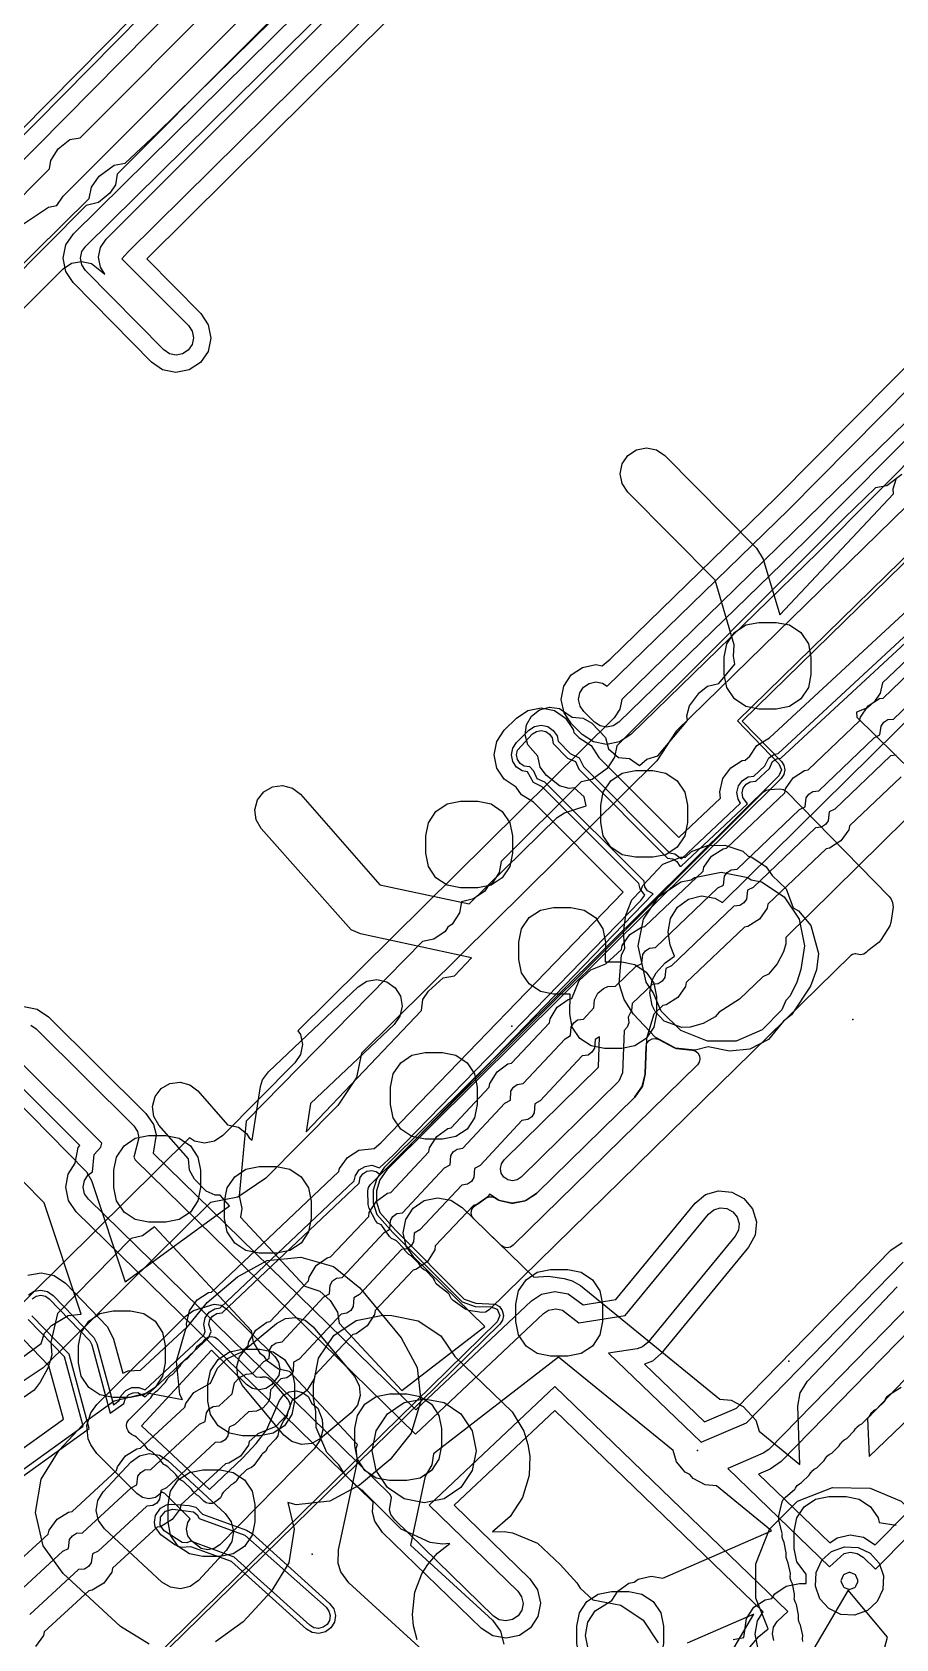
# Model space of a CAD drawing. Header units: metres. Extents: x -2677 to -840, y 169 to 1487.
# Drawn here: x -1982.6 to -1932.8, y 949.9 to 1042.6 of the extents above; entities that cross this region are included whole.
import ezdxf

# ---------------------------------------------------------------- set-up
doc = ezdxf.new("R2010")
doc.units = ezdxf.units.M
for name, color, linetype in [('AI_GREENING_ALLOWED_ZONE', 4, 'Continuous'), ('AI_GREENING_EXCLUSIONS', 1, 'Continuous'), ('AI_GREENING_LAWN', 82, 'Continuous'), ('AI_GREENING_REJECTED', 6, 'Continuous')]:
    doc.layers.add(name, color=color, linetype=linetype)

msp = doc.modelspace()

# ---------------------------------------------------------------- linework, layer by layer
at = {"layer": 'AI_GREENING_ALLOWED_ZONE'}
msp.add_lwpolyline([(-1957.114, 974.113), (-1957.224, 974.272), (-1957.265, 974.461), (-1957.232, 974.651), (-1957.13, 974.815), (-1956.972, 974.927), (-1956.896, 974.962), (-1956.425, 975.3), (-1956.241, 975.382), (-1956.039, 975.385), (-1955.852, 975.307), (-1955.699, 975.203), (-1955.61, 975.165), (-1954.943, 975.026), (-1954.846, 975.025), (-1954.176, 975.152), (-1954.086, 975.188), (-1953.495, 975.575), (-1953.457, 975.606), (-1947.845, 981.116), (-1947.814, 981.153), (-1947.415, 981.739), (-1947.378, 981.824), (-1947.235, 982.462), (-1947.23, 982.507), (-1947.171, 984.046), (-1947.123, 984.242), (-1947.002, 984.402), (-1946.827, 984.502), (-1946.627, 984.525), (-1946.435, 984.468), (-1945.527, 983.979), (-1945.435, 983.951), (-1944.513, 983.854), (-1944.334, 983.8), (-1944.187, 983.684), (-1944.093, 983.522), (-1944.066, 983.336), (-1944.108, 983.154), (-1944.215, 983), (-1954.843, 972.587), (-1955.003, 972.482), (-1955.192, 972.444), (-1955.38, 972.481), (-1955.541, 972.586), (-1957.114, 974.113)], close=True, dxfattribs=at)
at = {"layer": 'AI_GREENING_EXCLUSIONS'}
for points in [[(-1983.262, 1031.41), (-1981.653, 1032.476), (-1981.166, 1032.574), (-1980.803, 1033.116), (-1955.854, 1058.08)], [(-1994.141, 1015.628), (-1980.803, 1028.92), (-1980.314, 1029.242), (-1979.74, 1029.353), (-1979.166, 1029.235), (-1978.39, 1028.611), (-1978.656, 1029.016), (-1978.767, 1029.587), (-1978.652, 1030.158), (-1978.328, 1030.642), (-1953.029, 1055.955)], [(-1888.04, 1051.937), (-1897.759, 1042.379), (-1898.247, 1042.058), (-1898.821, 1041.949), (-1899.394, 1042.066), (-1899.877, 1042.394), (-1904.511, 1047.08), (-1924.465, 1026.973), (-1924.95, 1026.646), (-1925.58, 1026.541), (-1948.565, 1004.084), (-1948.68, 1003.51), (-1949.009, 1003.021), (-1967.261, 984.967), (-1967.114, 984.749), (-1966.998, 984.176), (-1967.11, 983.601), (-1967.434, 983.114), (-1971.591, 978.927), (-1972.076, 978.6), (-1972.65, 978.484), (-1973.224, 978.596), (-1973.51, 978.786), (-1984.414, 968.001)], [(-1990.147, 1022.281), (-1979.305, 1032.984), (-1979.17, 1033.624), (-1978.73, 1034.269), (-1977.865, 1034.903), (-1977.22, 1035.025), (-1975.399, 1036.738), (-1962.153, 1049.772)], [(-1885.586, 1049.442), (-1895.305, 1039.884), (-1896.933, 1038.815), (-1898.846, 1038.449), (-1900.753, 1038.841), (-1902.366, 1039.933), (-1904.515, 1042.106), (-1921.98, 1024.508), (-1923.599, 1023.418), (-1923.813, 1023.374), (-1945.431, 1002.252), (-1946.548, 1000.532), (-1963.6, 983.666), (-1963.872, 982.273), (-1964.95, 980.647), (-1969.107, 976.461), (-1970.726, 975.371), (-1972.31, 975.05), (-1981.953, 965.512), (-1983.58, 964.438)], [(-1902.473, 1048.463), (-1928.158, 1023.141), (-1937.966, 1013.258), (-1948.753, 1002.765), (-1949.075, 1002.555), (-1949.454, 1002.482), (-1949.831, 1002.557), (-1950.152, 1002.77), (-1950.766, 1003.375), (-1950.985, 1003.698), (-1951.064, 1004.08), (-1950.991, 1004.463), (-1950.776, 1004.789), (-1950.453, 1005.008), (-1950.071, 1005.087), (-1949.688, 1005.014), (-1949.42, 1004.837), (-1938.965, 1015.018), (-1930.066, 1023.999), (-1904.385, 1049.314)], [(-1971.859, 1048.441), (-1996.315, 1023.695)], [(-1901.769, 1047.752), (-1927.455, 1022.429), (-1937.259, 1012.551), (-1948.056, 1002.048), (-1948.701, 1001.627), (-1949.457, 1001.482), (-1950.212, 1001.633), (-1950.854, 1002.058), (-1951.468, 1002.663), (-1951.906, 1003.309), (-1952.064, 1004.073), (-1951.917, 1004.839), (-1951.488, 1005.491), (-1950.842, 1005.929), (-1950.078, 1006.087), (-1949.712, 1006.017), (-1949.246, 1006.401), (-1939.672, 1015.725), (-1930.768, 1024.711), (-1905.954, 1049.168)], [(-1971.648, 1048.228), (-1996.098, 1023.488)], [(-1970.946, 1047.515), (-1995.377, 1022.795)], [(-1963.774, 1048.367), (-1977.681, 1034.376), (-1977.787, 1033.768), (-1978.11, 1033.281), (-1978.767, 1032.746), (-1979.479, 1032.567), (-1993.287, 1018.675)], [(-1961.885, 1043.482), (-1975.983, 1029.501), (-1972.859, 1026.345), (-1972.431, 1025.693), (-1972.285, 1024.926), (-1972.444, 1024.162), (-1972.883, 1023.517), (-1973.535, 1023.089), (-1974.302, 1022.943), (-1975.066, 1023.101), (-1975.711, 1023.54), (-1980.221, 1028.125), (-1980.649, 1028.776), (-1980.796, 1029.54), (-1980.64, 1030.303), (-1980.204, 1030.948), (-1964.439, 1046.514)], [(-1962.594, 1044.188), (-1977.078, 1029.893), (-1977.414, 1029.49), (-1973.572, 1025.644), (-1973.358, 1025.318), (-1973.285, 1024.935), (-1973.364, 1024.553), (-1973.584, 1024.23), (-1973.91, 1024.016), (-1974.293, 1023.943), (-1974.675, 1024.022), (-1974.998, 1024.241), (-1979.509, 1028.826), (-1979.722, 1029.152), (-1979.796, 1029.534), (-1979.718, 1029.915), (-1979.5, 1030.238), (-1963.732, 1045.807)], [(-1989.651, 1026.589), (-1981.59, 1034.699), (-1981.519, 1035.17), (-1981.096, 1035.85), (-1980.414, 1036.374), (-1979.815, 1036.485), (-1971.6, 1044.749)], [(-1893.26, 1045.411), (-1921.775, 1017.267), (-1922.128, 1017.124), (-1922.479, 1017.271), (-1924.776, 1019.576), (-1941.908, 1002.838), (-1939.511, 1000.37), (-1939.37, 1000.017), (-1939.517, 999.667), (-1962.275, 977.072), (-1962.71, 976.447), (-1962.924, 975.763), (-1962.925, 975.046), (-1962.714, 974.374), (-1961.776, 973.323), (-1957.789, 969.324), (-1957.032, 969.05), (-1956.139, 969.035), (-1955.768, 968.902), (-1955.608, 968.542), (-1955.759, 968.178), (-1981.225, 943.238), (-1982.184, 942.388), (-1983.235, 941.627)], [(-1911.421, 1017.659), (-1939.108, 990.345), (-1939.114, 989.981), (-1939.24, 989.511), (-1939.608, 988.827), (-1940.117, 988.235), (-1940.442, 988.071), (-1941.783, 986.784), (-1942.963, 986.043), (-1943.192, 985.762), (-1943.878, 985.39), (-1944.629, 985.176), (-1945.113, 985.154), (-1946.121, 985.517), (-1946.657, 986.084), (-1946.825, 986.417), (-1946.964, 987.147), (-1946.964, 987.147), (-1946.826, 987.878), (-1946.595, 988.306), (-1946.079, 988.887), (-1945.54, 989.277), (-1945.778, 989.894), (-1945.895, 990.666), (-1945.773, 991.437), (-1945.366, 992.103), (-1944.736, 992.563), (-1943.977, 992.746), (-1943.206, 992.624), (-1942.762, 992.359), (-1914.031, 1020.703)], [(-1911.421, 1017.659), (-1939.108, 990.345), (-1939.114, 989.981), (-1939.24, 989.511), (-1939.608, 988.827), (-1940.117, 988.235), (-1940.442, 988.071), (-1941.783, 986.784), (-1942.963, 986.043), (-1943.192, 985.762), (-1943.878, 985.39), (-1944.629, 985.176), (-1945.113, 985.154), (-1946.121, 985.517), (-1946.657, 986.084), (-1946.825, 986.417), (-1946.964, 987.147), (-1946.964, 987.147), (-1946.826, 987.878), (-1946.595, 988.306), (-1946.079, 988.887), (-1945.54, 989.277), (-1945.778, 989.894), (-1945.895, 990.666), (-1945.773, 991.437), (-1945.366, 992.103), (-1944.736, 992.563), (-1943.977, 992.746), (-1943.206, 992.624), (-1942.762, 992.359), (-1914.031, 1020.703)], [(-1924.778, 1019.295), (-1941.625, 1002.834), (-1939.367, 1000.509), (-1939.22, 1000.282), (-1939.17, 1000.015), (-1939.225, 999.75), (-1939.377, 999.525), (-1962.121, 976.943), (-1962.528, 976.358), (-1962.724, 975.732), (-1962.725, 975.077), (-1962.536, 974.475), (-1961.63, 973.461), (-1957.672, 969.49), (-1956.995, 969.247), (-1955.872, 969.195), (-1955.632, 969.049), (-1955.468, 968.819), (-1955.408, 968.544), (-1955.461, 968.267), (-1955.619, 968.034), (-1981.085, 943.095)], [(-1984.79, 982.226), (-1979.455, 976.835), (-1979.166, 976.326), (-1977.22, 970.473), (-1971.204, 974.873), (-1971.736, 975.479), (-1972.025, 975.484), (-1972.561, 975.718), (-1973.228, 976.41), (-1973.522, 976.917), (-1973.578, 977.575), (-1975.283, 979.516), (-1975.576, 980.022), (-1975.653, 980.602), (-1975.502, 981.168), (-1975.146, 981.633), (-1974.64, 981.926), (-1974.059, 982.003), (-1973.494, 981.852), (-1973.029, 981.496), (-1971.314, 979.544), (-1970.695, 979.4), (-1970.231, 979.044), (-1970.078, 978.78), (-1969.891, 978.646), (-1969.413, 981.743), (-1969.3, 982.126), (-1968.961, 982.604), (-1963.775, 987.507), (-1963.28, 987.819), (-1962.703, 987.917), (-1962.132, 987.787), (-1961.655, 987.448), (-1961.343, 986.952), (-1961.245, 986.375), (-1961.375, 985.805), (-1961.714, 985.327), (-1966.526, 980.777), (-1966.779, 979.14), (-1960.135, 986.133), (-1960.047, 986.763), (-1959.734, 987.258), (-1958.883, 988.012), (-1958.224, 988.144), (-1957.238, 989.182), (-1963.649, 990.56), (-1964.186, 990.792), (-1969.371, 996.628), (-1969.664, 997.134), (-1969.741, 997.714), (-1969.59, 998.28), (-1969.234, 998.744), (-1968.727, 999.037), (-1968.147, 999.114), (-1967.581, 998.963), (-1967.117, 998.607), (-1962.534, 993.388), (-1957.389, 992.283), (-1952.3, 997.275), (-1951.881, 997.531), (-1950.63, 997.948), (-1950.742, 998.468), (-1951.325, 998.972), (-1951.612, 998.94), (-1952.174, 999.101), (-1952.926, 999.701), (-1953.283, 1000.165), (-1953.425, 1000.81), (-1953.999, 1001.465), (-1954.152, 1002.03), (-1954.076, 1002.61), (-1953.784, 1003.118), (-1953.32, 1003.474), (-1952.754, 1003.626), (-1952.174, 1003.551), (-1951.438, 1003.058), (-1950.805, 1002.996), (-1950.298, 1002.704), (-1949.51, 1001.884), (-1949.35, 1001.231), (-1948.77, 1000.729), (-1948.138, 1000.671), (-1947.547, 1000.278), (-1947.135, 1000.637), (-1946.488, 1000.817), (-1944.779, 1002.857), (-1944.818, 1003.143), (-1944.668, 1003.709), (-1944.084, 1004.473), (-1943.628, 1004.84), (-1942.986, 1004.995), (-1942.051, 1006.109), (-1942.136, 1006.569), (-1942.084, 1007.232), (-1943.192, 1010.954), (-1948.228, 1016.039), (-1948.551, 1016.528), (-1948.662, 1017.102), (-1948.545, 1017.676), (-1948.218, 1018.161), (-1947.73, 1018.484), (-1947.155, 1018.595), (-1946.581, 1018.478), (-1946.096, 1018.15), (-1940.796, 1012.798), (-1940.424, 1012.17), (-1939.467, 1008.955), (-1932.896, 1015.939), (-1932.918, 1016.226), (-1932.737, 1016.783)], [(-1982.845, 970.864), (-1982.077, 971.005), (-1981.314, 970.841), (-1980.672, 970.398), (-1978.243, 967.878), (-1977.896, 967.179), (-1977.365, 965.214), (-1977.062, 965.352), (-1976.335, 965.376), (-1973.665, 967.869), (-1973.696, 968.05), (-1973.524, 968.811), (-1973.073, 969.448), (-1972.412, 969.864), (-1972.239, 969.894), (-1964.897, 976.85), (-1964.858, 977.022), (-1964.407, 977.659), (-1963.746, 978.075), (-1962.857, 978.179), (-1962.484, 978.492), (-1948.489, 992.952), (-1953.678, 998.144), (-1954.37, 998.586), (-1954.665, 999.028), (-1955.356, 999.471), (-1955.789, 1000.12), (-1955.94, 1000.886), (-1955.787, 1001.651), (-1955.353, 1002.299), (-1954.645, 1003.006), (-1953.996, 1003.439), (-1953.231, 1003.59), (-1952.465, 1003.437), (-1951.817, 1003.003), (-1951.384, 1002.354), (-1951.35, 1002.181), (-1951.026, 1001.857), (-1950.334, 1001.414), (-1949.892, 1000.721), (-1945.285, 996.122), (-1942.871, 998.393), (-1942.928, 998.752), (-1942.746, 999.511), (-1942.288, 1000.142), (-1941.623, 1000.55), (-1941.449, 1000.578), (-1941.194, 1000.814), (-1940.792, 1001.414), (-1940.058, 1001.865), (-1922.573, 1018.044)], [(-1982.803, 969.722), (-1982.476, 969.934), (-1982.092, 970.005), (-1981.711, 969.923), (-1981.389, 969.702), (-1979.035, 967.268), (-1978.861, 966.918), (-1977.908, 963.393), (-1977.566, 963.639), (-1977.456, 963.932), (-1977.19, 964.217), (-1976.834, 964.378), (-1976.444, 964.391), (-1976.075, 964.25), (-1972.692, 967.409), (-1972.619, 967.62), (-1972.697, 968.023), (-1972.61, 968.404), (-1972.385, 968.722), (-1972.055, 968.93), (-1971.746, 968.983), (-1964.014, 976.309), (-1963.944, 976.615), (-1963.719, 976.933), (-1963.389, 977.141), (-1963.004, 977.207), (-1962.546, 977.065), (-1961.768, 977.794), (-1947.481, 992.482), (-1947.249, 992.792), (-1947.522, 993.153), (-1947.583, 993.46), (-1953.161, 999.041), (-1953.662, 999.293), (-1954.017, 999.899), (-1954.324, 999.96), (-1954.648, 1000.177), (-1954.864, 1000.502), (-1954.94, 1000.885), (-1954.864, 1001.267), (-1954.647, 1001.591), (-1953.939, 1002.298), (-1953.614, 1002.514), (-1953.232, 1002.59), (-1952.849, 1002.514), (-1952.525, 1002.297), (-1952.308, 1001.972), (-1952.247, 1001.665), (-1951.544, 1000.959), (-1951.041, 1000.707), (-1950.789, 1000.204), (-1945.815, 995.228), (-1945.508, 995.167), (-1945.14, 994.886), (-1941.726, 998.097), (-1941.868, 998.328), (-1941.929, 998.713), (-1941.838, 999.092), (-1941.609, 999.408), (-1941.276, 999.612), (-1940.967, 999.661), (-1940.328, 1000.252), (-1940.085, 1000.707), (-1939.761, 1000.924), (-1939.559, 1000.964), (-1921.697, 1017.493)], [(-1982.594, 969.507), (-1982.365, 969.656), (-1982.096, 969.705), (-1981.829, 969.648), (-1981.605, 969.493), (-1979.272, 967.085), (-1979.151, 966.84), (-1978.085, 962.897), (-1977.295, 963.464), (-1977.201, 963.774), (-1977.015, 963.973), (-1976.766, 964.086), (-1976.493, 964.095), (-1976.071, 963.844), (-1972.417, 967.255), (-1972.271, 967.619), (-1972.397, 968.015), (-1972.336, 968.282), (-1972.179, 968.504), (-1971.947, 968.65), (-1971.625, 968.684), (-1963.722, 976.173), (-1963.67, 976.493), (-1963.513, 976.715), (-1963.281, 976.861), (-1963.012, 976.907), (-1962.746, 976.847), (-1962.509, 976.674), (-1961.553, 977.585), (-1946.757, 992.867), (-1947.093, 993.041), (-1947.245, 993.268), (-1947.287, 993.589), (-1953.006, 999.31), (-1953.45, 999.505), (-1953.646, 999.951), (-1953.888, 1000.194), (-1954.209, 1000.237), (-1954.436, 1000.389), (-1954.587, 1000.616), (-1954.64, 1000.884), (-1954.587, 1001.152), (-1953.727, 1002.086), (-1953.5, 1002.237), (-1953.232, 1002.29), (-1952.964, 1002.237), (-1952.737, 1002.085), (-1952.586, 1001.857), (-1952.543, 1001.536), (-1951.699, 1000.69), (-1951.253, 1000.495), (-1951.058, 1000.049), (-1945.943, 994.932), (-1945.622, 994.889), (-1945.395, 994.738), (-1945.236, 994.47), (-1945.142, 994.458), (-1941.321, 998.066), (-1941.586, 998.432), (-1941.629, 998.701), (-1941.565, 998.967), (-1941.405, 999.188), (-1941.172, 999.331), (-1940.85, 999.361), (-1940.06, 1000.091), (-1939.873, 1000.495), (-1939.646, 1000.647), (-1939.409, 1000.694), (-1921.407, 1017.353)], [(-1932.427, 1017.048), (-1933.285, 1016.406), (-1933.929, 1016.278), (-1935.735, 1014.549), (-1948.86, 1001.394), (-1948.989, 1000.752), (-1949.423, 1000.104), (-1950.282, 999.462), (-1950.926, 999.334), (-1955.531, 994.73), (-1955.65, 994.092), (-1956.076, 993.438), (-1956.329, 993.266), (-1956.485, 993.025), (-1957.128, 992.583), (-1957.816, 992.41), (-1957.937, 991.763), (-1958.363, 991.109), (-1958.615, 990.936), (-1958.771, 990.696), (-1959.414, 990.254), (-1960.07, 990.114), (-1970.248, 979.746), (-1970.658, 975.445), (-1970.492, 974.712), (-1970.579, 974.203), (-1966.868, 970.224), (-1966, 969.95), (-1965.394, 969.4), (-1964.984, 968.739), (-1964.878, 968.091), (-1961.257, 964.208), (-1956.467, 967.909), (-1960.576, 971.9), (-1961.019, 972.542), (-1961.182, 973.305), (-1961.041, 974.073), (-1960.617, 974.728), (-1959.975, 975.171), (-1959.211, 975.334), (-1958.444, 975.193), (-1957.789, 974.769), (-1953.644, 970.743), (-1952.826, 970.803), (-1951.902, 970.671), (-1951.433, 970.544), (-1950.964, 970.275), (-1942.915, 963.708), (-1942.263, 963.646), (-1941.574, 963.28), (-1940.847, 962.491), (-1940.655, 961.864), (-1938.297, 959.94), (-1938.42, 963.314), (-1938.287, 964.083), (-1937.869, 964.742), (-1932.686, 970.19)], [(-1928.881, 1009.45), (-1933.542, 1005.038), (-1933.666, 1004.434), (-1934.005, 1003.957), (-1934.403, 1003.603), (-1935.039, 1003.34), (-1935.008, 1003.057), (-1927.518, 995.688)], [(-1984.229, 953.568), (-1981.662, 955.933), (-1981.609, 956.152), (-1981.152, 956.785), (-1980.487, 957.194), (-1980.287, 957.226), (-1977.719, 959.592), (-1977.667, 959.811), (-1977.21, 960.443), (-1976.545, 960.852), (-1976.345, 960.884), (-1973.777, 963.25), (-1973.725, 963.469), (-1973.268, 964.101), (-1972.3, 964.638), (-1971.905, 965.505), (-1971.365, 966.045), (-1970.491, 966.441), (-1970.133, 966.806), (-1970.097, 967.029), (-1969.686, 967.692), (-1969.052, 968.148), (-1968.855, 968.194), (-1966.655, 970.532), (-1966.619, 970.754), (-1966.208, 971.417), (-1965.574, 971.873), (-1965.377, 971.919), (-1963.177, 974.257), (-1963.141, 974.479), (-1962.73, 975.142), (-1962.096, 975.598), (-1961.899, 975.644), (-1959.699, 977.982), (-1959.663, 978.204), (-1959.252, 978.868), (-1958.618, 979.323), (-1958.421, 979.369), (-1956.221, 981.707), (-1956.185, 981.929), (-1955.774, 982.593), (-1955.14, 983.048), (-1954.943, 983.095), (-1952.743, 985.432), (-1952.707, 985.655), (-1952.296, 986.318), (-1951.662, 986.773), (-1951.462, 986.822), (-1951.037, 987.856), (-1950.364, 988.486), (-1949.493, 988.818), (-1948.599, 989.659), (-1948.551, 989.879), (-1948.104, 990.519), (-1947.446, 990.939), (-1947.246, 990.974), (-1943.889, 994.179), (-1943.84, 994.399), (-1943.393, 995.038), (-1942.736, 995.458), (-1942.536, 995.494), (-1939.178, 998.698), (-1939.13, 998.918), (-1938.683, 999.558), (-1938.025, 999.978), (-1937.826, 1000.014), (-1934.857, 1002.846), (-1934.808, 1003.066), (-1934.362, 1003.706), (-1933.704, 1004.127), (-1933.505, 1004.162), (-1930.923, 1006.625)], [(-1983.637, 952.343), (-1980.831, 954.947), (-1980.5, 955.106), (-1980.428, 955.61), (-1980.268, 955.832), (-1980.035, 955.975), (-1979.695, 956.001), (-1976.889, 958.605), (-1976.558, 958.764), (-1976.486, 959.269), (-1976.325, 959.49), (-1976.093, 959.633), (-1975.753, 959.66), (-1972.947, 962.264), (-1972.616, 962.423), (-1972.543, 962.927), (-1972.383, 963.148), (-1972.151, 963.292), (-1971.811, 963.318), (-1971.056, 964.018), (-1970.917, 964.645), (-1970.638, 964.967), (-1970.252, 965.163), (-1969.875, 965.196), (-1969.234, 965.882), (-1968.915, 966.064), (-1968.879, 966.573), (-1968.736, 966.805), (-1968.514, 966.964), (-1968.177, 967.015), (-1965.756, 969.607), (-1965.437, 969.79), (-1965.401, 970.298), (-1965.258, 970.53), (-1965.036, 970.689), (-1964.699, 970.74), (-1962.278, 973.332), (-1961.959, 973.515), (-1961.923, 974.023), (-1961.78, 974.255), (-1961.558, 974.415), (-1961.221, 974.465), (-1958.8, 977.058), (-1958.481, 977.24), (-1958.445, 977.748), (-1958.302, 977.98), (-1958.08, 978.14), (-1957.743, 978.191), (-1955.322, 980.783), (-1955.003, 980.965), (-1954.967, 981.473), (-1954.824, 981.706), (-1954.602, 981.865), (-1954.265, 981.916), (-1951.844, 984.508), (-1951.525, 984.69), (-1951.489, 985.199), (-1951.346, 985.431), (-1951.124, 985.59), (-1950.787, 985.641), (-1950.185, 986.286), (-1950.155, 986.743), (-1949.959, 987.129), (-1949.637, 987.408), (-1949.384, 987.514), (-1948.941, 987.547), (-1947.753, 988.687), (-1947.424, 988.851), (-1947.36, 989.357), (-1947.204, 989.581), (-1946.974, 989.728), (-1946.634, 989.76), (-1943.042, 993.206), (-1942.714, 993.371), (-1942.65, 993.876), (-1942.493, 994.1), (-1942.263, 994.247), (-1941.924, 994.28), (-1938.332, 997.726), (-1938.003, 997.891), (-1937.939, 998.396), (-1937.783, 998.62), (-1937.553, 998.767), (-1937.214, 998.799), (-1934.01, 1001.874), (-1933.681, 1002.039), (-1933.618, 1002.545), (-1933.461, 1002.769), (-1933.231, 1002.916), (-1932.892, 1002.948), (-1930.076, 1005.653)], [(-1932.737, 1000.862), (-1933.076, 1000.83), (-1936.28, 997.754), (-1936.609, 997.59), (-1936.673, 997.084), (-1936.829, 996.86), (-1937.059, 996.713), (-1937.399, 996.681), (-1940.991, 993.235), (-1941.319, 993.07), (-1941.383, 992.565), (-1941.54, 992.341), (-1941.77, 992.194), (-1942.109, 992.161), (-1945.701, 988.715), (-1946.03, 988.55), (-1946.094, 988.045), (-1946.25, 987.821), (-1946.48, 987.674), (-1946.819, 987.642), (-1947.976, 986.532), (-1948.009, 986.139), (-1948.2, 985.759), (-1948.175, 985.421), (-1948.27, 985.165), (-1948.436, 984.986), (-1948.53, 982.534), (-1948.739, 982.061), (-1954.386, 976.516), (-1954.614, 976.367), (-1954.882, 976.316), (-1955.15, 976.372), (-1955.376, 976.526), (-1955.525, 976.754), (-1955.576, 977.022), (-1955.52, 977.29), (-1955.366, 977.515), (-1949.918, 982.865), (-1949.852, 984.61), (-1950.117, 984.467), (-1950.153, 983.958), (-1950.296, 983.726), (-1950.518, 983.567), (-1950.855, 983.516), (-1953.276, 980.924), (-1953.595, 980.741), (-1953.631, 980.233), (-1953.774, 980.001), (-1953.996, 979.842), (-1954.333, 979.791), (-1956.754, 977.199), (-1957.073, 977.016), (-1957.109, 976.508), (-1957.252, 976.276), (-1957.474, 976.116), (-1957.811, 976.066), (-1960.232, 973.473), (-1960.551, 973.291), (-1960.587, 972.783), (-1960.73, 972.551), (-1960.952, 972.391), (-1961.289, 972.34), (-1963.71, 969.748), (-1964.029, 969.566), (-1964.065, 969.058), (-1964.208, 968.825), (-1964.43, 968.666), (-1964.767, 968.615), (-1967.188, 966.023), (-1967.507, 965.841), (-1967.543, 965.332), (-1967.686, 965.1), (-1967.908, 964.941), (-1968.245, 964.89), (-1968.847, 964.245), (-1968.877, 963.788), (-1968.983, 963.535), (-1969.262, 963.213), (-1969.648, 963.017), (-1970.109, 962.988), (-1970.895, 962.258), (-1971.227, 962.099), (-1971.299, 961.595), (-1971.459, 961.373), (-1971.692, 961.23), (-1972.031, 961.204), (-1974.837, 958.6), (-1975.169, 958.441), (-1975.241, 957.936), (-1975.401, 957.715), (-1975.634, 957.572), (-1975.974, 957.545), (-1978.78, 954.941), (-1979.111, 954.782), (-1979.183, 954.278), (-1979.343, 954.057), (-1979.576, 953.913), (-1979.916, 953.887), (-1982.722, 951.283)], [(-1932.463, 999.616), (-1935.434, 996.782), (-1935.482, 996.562), (-1935.929, 995.922), (-1936.587, 995.502), (-1936.787, 995.467), (-1940.144, 992.262), (-1940.193, 992.042), (-1940.64, 991.403), (-1941.297, 990.983), (-1941.497, 990.947), (-1944.855, 987.743), (-1944.903, 987.523), (-1945.35, 986.883), (-1946.008, 986.463), (-1946.207, 986.427), (-1946.725, 985.931), (-1947.154, 984.51), (-1947.231, 982.484), (-1947.388, 981.778), (-1947.828, 981.133), (-1953.475, 975.589), (-1954.128, 975.161), (-1954.894, 975.016), (-1955.658, 975.175), (-1956.204, 975.547), (-1956.302, 975.389), (-1956.936, 974.933), (-1957.133, 974.887), (-1959.333, 972.549), (-1959.369, 972.327), (-1959.78, 971.663), (-1960.414, 971.208), (-1960.611, 971.162), (-1962.811, 968.824), (-1962.847, 968.602), (-1963.258, 967.938), (-1963.892, 967.483), (-1964.089, 967.436), (-1966.289, 965.099), (-1966.325, 964.876), (-1966.736, 964.213), (-1967.37, 963.758), (-1967.57, 963.709), (-1967.905, 962.808), (-1968.535, 962.135), (-1969.575, 961.71), (-1970.065, 961.272), (-1970.117, 961.053), (-1970.575, 960.42), (-1971.239, 960.011), (-1971.44, 959.979), (-1974.007, 957.613), (-1974.059, 957.394), (-1974.517, 956.762), (-1975.181, 956.353), (-1975.382, 956.321), (-1977.949, 953.955), (-1978.001, 953.736), (-1978.459, 953.104), (-1979.124, 952.695), (-1979.324, 952.662), (-1981.891, 950.297), (-1981.944, 950.078), (-1982.401, 949.445)], [(-1983.063, 986.359), (-1982.297, 986.209), (-1981.646, 985.778), (-1976.026, 980.197), (-1975.59, 979.549), (-1975.445, 978.979), (-1975.609, 977.905), (-1960.459, 963.088), (-1953.784, 969.386), (-1953.209, 969.766), (-1952.446, 969.931), (-1951.678, 969.792), (-1950.808, 969.163), (-1948.915, 969.464), (-1944.349, 975.019), (-1943.745, 975.514), (-1942.998, 975.74), (-1942.221, 975.663), (-1941.534, 975.294), (-1941.039, 974.691), (-1940.813, 973.944), (-1940.89, 973.167), (-1941.259, 972.479), (-1946.306, 966.339), (-1946.805, 965.904), (-1947.26, 965.736), (-1943.809, 962.401), (-1941.96, 963.191), (-1933.048, 972.311), (-1932.404, 972.752)], [(-1982.676, 985.284), (-1982.351, 985.068), (-1976.73, 979.487), (-1976.512, 979.163), (-1976.435, 978.781), (-1976.72, 977.679), (-1976.653, 977.527), (-1960.471, 961.701), (-1953.098, 968.659), (-1952.81, 968.849), (-1952.383, 968.931), (-1952.003, 968.844), (-1951.062, 968.11), (-1948.383, 968.537), (-1943.576, 974.384), (-1943.274, 974.632), (-1942.901, 974.745), (-1942.512, 974.706), (-1942.169, 974.522), (-1941.921, 974.22), (-1941.808, 973.847), (-1941.847, 973.458), (-1942.031, 973.114), (-1947.079, 966.974), (-1947.381, 966.726), (-1947.694, 966.621), (-1949.344, 966.358), (-1943.987, 961.239), (-1941.384, 962.349), (-1932.333, 971.612)], [(-1939.806, 949.791), (-1939.89, 950.172), (-1939.822, 950.556), (-1939.612, 950.885), (-1938.992, 951.462), (-1952.432, 964.448), (-1959.69, 957.599), (-1954.576, 952.632), (-1954.354, 952.311), (-1954.273, 951.929), (-1954.343, 951.545), (-1954.555, 951.218), (-1954.877, 950.996), (-1955.258, 950.915), (-1955.642, 950.985), (-1955.969, 951.197), (-1961.676, 956.741), (-1961.898, 957.062), (-1961.971, 957.329), (-1961.858, 958.042), (-1961.938, 958.212), (-1979.349, 975.241), (-1979.57, 975.563), (-1979.65, 975.945), (-1979.578, 976.328), (-1979.365, 976.655), (-1979.112, 976.828), (-1979.015, 977.835), (-1978.636, 978.254), (-1978.565, 978.49), (-1983.76, 983.649)], [(-1940.722, 949.389), (-1940.89, 950.151), (-1940.754, 950.919), (-1940.416, 951.448), (-1952.44, 963.065), (-1958.244, 957.589), (-1953.879, 953.349), (-1953.436, 952.707), (-1953.273, 951.944), (-1953.414, 951.176), (-1953.838, 950.521), (-1954.481, 950.078), (-1955.244, 949.915), (-1956.011, 950.056), (-1956.666, 950.48), (-1962.373, 956.023), (-1962.816, 956.666), (-1962.963, 957.2), (-1962.924, 957.778), (-1980.048, 974.526), (-1980.489, 975.17), (-1980.65, 975.934), (-1980.506, 976.701), (-1980.102, 977.32), (-1979.931, 978.236), (-1979.848, 978.355), (-1984.465, 982.94)], [(-1984.978, 964.799), (-1982.079, 966.919), (-1981.88, 967.523), (-1981.485, 967.954), (-1980.512, 968.544), (-1979.764, 968.613), (-1981.902, 975.047), (-1986.921, 980.115)], [(-1930.902, 970.215), (-1940.093, 960.808), (-1940.415, 960.588), (-1942.466, 959.713), (-1936.593, 954.039), (-1935.753, 954.8), (-1935.372, 954.884), (-1934.988, 954.816), (-1934.659, 954.606), (-1933.935, 953.912), (-1908.635, 979.456)], [(-1930.187, 969.516), (-1939.379, 960.109), (-1940.021, 959.669), (-1940.687, 959.385), (-1936.581, 955.418), (-1936.155, 955.716), (-1935.393, 955.884), (-1934.624, 955.748), (-1933.953, 955.315), (-1910.045, 979.453)], [(-1958.73, 948.006), (-1964.313, 953.117), (-1964.775, 953.746), (-1964.93, 954.232), (-1964.918, 955.012), (-1963.822, 960.115), (-1963.902, 960.863), (-1963.831, 961.103), (-1967.744, 965.299), (-1968.385, 965.448), (-1969.019, 965.903), (-1969.181, 966.162), (-1969.414, 966.329), (-1969.828, 966.991), (-1969.938, 967.652), (-1975.532, 973.649), (-1976.227, 973.127), (-1976.883, 972.987), (-1981.132, 968.658), (-1981.521, 967.002), (-1981.456, 966.253), (-1981.69, 965.508), (-1982.139, 964.689), (-1982.483, 964.232), (-1983.054, 963.836)], [(-1975.832, 949.576), (-1977.494, 950.598), (-1980.799, 953.663), (-1981.948, 955.254), (-1982.396, 957.165), (-1982.075, 959.101), (-1981.033, 960.764), (-1979.442, 962.479), (-1977.862, 963.624), (-1975.964, 964.076), (-1973.918, 963.699), (-1974.069, 963.977), (-1974.274, 965.912), (-1973.724, 967.779), (-1972.503, 969.294), (-1970.744, 970.766), (-1969.028, 971.704), (-1967.083, 971.912), (-1965.207, 971.357), (-1963.688, 970.126), (-1961.307, 967.258), (-1960.379, 965.547), (-1960.174, 963.612), (-1960.724, 961.745), (-1961.945, 960.23), (-1963.704, 958.758), (-1963.704, 958.758), (-1965.42, 957.82), (-1967.365, 957.612), (-1967.844, 957.754), (-1967.474, 956.203), (-1967.782, 954.276), (-1968.805, 952.615), (-1970.428, 950.864), (-1972.008, 949.72)], [(-1992.54, 952.892), (-1979.643, 962.148), (-1980.724, 966.146), (-1982.824, 968.308)], [(-1992.461, 952.58), (-1979.3, 962.025), (-1980.455, 966.3), (-1982.609, 968.517)], [(-1960.376, 949.825), (-1960.584, 950.637), (-1960.656, 951.285), (-1960.513, 952.586), (-1960.11, 953.631), (-1959.772, 954.168), (-1959.772, 954.168), (-1959.204, 954.83), (-1958.492, 955.382), (-1958.912, 955.347), (-1959.634, 955.45), (-1961.305, 956.206), (-1963.475, 958.383), (-1963.847, 958.645), (-1964.537, 959.341), (-1964.904, 959.918), (-1965.598, 960.632), (-1966.202, 962.077), (-1966.218, 962.997), (-1966.367, 963.747), (-1966.367, 964.549), (-1966.063, 966.08), (-1965.195, 967.377), (-1963.898, 968.245), (-1962.367, 968.549), (-1961.845, 968.544), (-1960.314, 968.24), (-1959.017, 967.372), (-1958.212, 966.169), (-1954.905, 962.983), (-1954.232, 961.86), (-1953.989, 961.095), (-1953.876, 960.417), (-1953.915, 959.306), (-1954.297, 958.045), (-1955.008, 956.946), (-1956.032, 956.061), (-1955.36, 956.083), (-1954.883, 956.005), (-1953.439, 955.401), (-1952.132, 954.168), (-1951.166, 953.122), (-1950.978, 952.812), (-1950.246, 952.127), (-1948.633, 951.823), (-1947.336, 950.955), (-1946.468, 949.658)], [(-1992.905, 953.862), (-1980.79, 962.556), (-1981.622, 965.635), (-1983.541, 967.612)], [(-1929.788, 967.432), (-1934.391, 962.595), (-1934.311, 960.407), (-1930.027, 964.501)], [(-1950.509, 949.316), (-1950.676, 950.078), (-1950.538, 950.847), (-1950.117, 951.504), (-1949.159, 952.088), (-1948.805, 952.644), (-1948.166, 953.091), (-1947.867, 953.157), (-1947.633, 953.322), (-1946.871, 953.492), (-1946.211, 953.377), (-1939.939, 956.117), (-1943.116, 958.709), (-1943.772, 958.771), (-1944.462, 959.135), (-1944.657, 959.371), (-1944.911, 959.504), (-1945.41, 960.104), (-1945.609, 960.744), (-1952.219, 966.137), (-1959.444, 960.554), (-1959.531, 959.924), (-1959.911, 959.275), (-1960.766, 955.293), (-1956.029, 950.957), (-1955.568, 950.328), (-1955.382, 949.57)], [(-1941.192, 949.41), (-1940.661, 950.019), (-1940.14, 950.461), (-1940.84, 952.235), (-1940.84, 954.213), (-1940.045, 956.214), (-1938.429, 957.83), (-1936.428, 958.625), (-1934.255, 958.586), (-1932.449, 957.83), (-1930.94, 956.373), (-1930.038, 954.213), (-1930.038, 952.235), (-1930.281, 951.552), (-1929.504, 951.21), (-1928.093, 949.788)], [(-1942.146, 949.838), (-1941.541, 949.958), (-1941.389, 951.06), (-1940.955, 951.709), (-1940.306, 952.143), (-1939.92, 952.22), (-1939.739, 952.49), (-1939.09, 952.924), (-1938.325, 953.076), (-1937.939, 953.076), (-1937.939, 953.607), (-1937.939, 953.607), (-1938.485, 954.331), (-1938.637, 955.096), (-1938.637, 956.096), (-1938.485, 956.862), (-1938.051, 957.51), (-1937.402, 957.944), (-1936.637, 958.096), (-1935.637, 958.096), (-1934.872, 957.944), (-1934.223, 957.51), (-1933.789, 956.862), (-1933.736, 956.593), (-1932.753, 956.441)], [(-1933.48, 949.119), (-1933.24, 949.988), (-1935.514, 952.702), (-1938.641, 947.358)], [(-1942.498, 948.687), (-1940.967, 951.303), (-1944.805, 949.626)]]:
    msp.add_lwpolyline(points, dxfattribs=at)
for points in [[(-1938.247, 1004.114), (-1938.896, 1003.68), (-1939.661, 1003.528), (-1940.661, 1003.528), (-1941.426, 1003.68), (-1942.075, 1004.114), (-1942.509, 1004.763), (-1942.661, 1005.528), (-1942.661, 1006.528), (-1942.509, 1007.293), (-1942.075, 1007.942), (-1941.426, 1008.376), (-1940.661, 1008.528), (-1939.661, 1008.528), (-1938.896, 1008.376), (-1938.247, 1007.942), (-1937.813, 1007.293), (-1937.661, 1006.528), (-1937.661, 1005.528), (-1937.813, 1004.763), (-1938.247, 1004.114)], [(-1945.379, 995.558), (-1946.028, 995.124), (-1946.793, 994.972), (-1947.793, 994.972), (-1948.558, 995.124), (-1949.207, 995.558), (-1949.641, 996.207), (-1949.793, 996.972), (-1949.793, 997.972), (-1949.641, 998.737), (-1949.207, 999.386), (-1948.558, 999.82), (-1947.793, 999.972), (-1946.793, 999.972), (-1946.028, 999.82), (-1945.379, 999.386), (-1944.945, 998.737), (-1944.793, 997.972), (-1944.793, 996.972), (-1944.945, 996.207), (-1945.379, 995.558)], [(-1956.119, 993.357), (-1956.884, 993.205), (-1957.884, 993.205), (-1958.649, 993.357), (-1959.298, 993.791), (-1959.732, 994.44), (-1959.884, 995.205), (-1959.884, 996.205), (-1959.732, 996.97), (-1959.298, 997.619), (-1958.649, 998.053), (-1957.884, 998.205), (-1956.884, 998.205), (-1956.119, 998.053), (-1955.47, 997.619), (-1955.036, 996.97), (-1954.884, 996.205), (-1954.884, 995.205), (-1955.036, 994.44), (-1955.47, 993.791), (-1956.119, 993.357)], [(-1948.005, 992.518), (-1947.485, 993.066), (-1947.36, 993.346), (-1946.2, 994.568), (-1945.17, 994.975), (-1944.908, 994.982), (-1944.56, 995.302), (-1943.629, 995.652), (-1942.635, 995.679), (-1941.585, 995.327), (-1941.284, 995.042), (-1941.067, 994.985), (-1940.24, 994.432), (-1939.906, 993.925), (-1939.097, 993.163), (-1938.686, 992.06), (-1938.387, 991.889), (-1937.671, 991.044), (-1937.223, 989.42), (-1937.337, 988.488), (-1937.693, 987.547), (-1938.78, 985.877), (-1939.243, 985.519), (-1940.106, 984.457), (-1941.196, 983.896), (-1942.364, 983.78), (-1943.595, 984.04), (-1944.344, 983.837), (-1945.484, 983.956), (-1946.659, 984.589), (-1947.905, 985.92), (-1948.432, 986.777), (-1948.72, 987.671), (-1948.588, 989.351), (-1948.395, 989.717), (-1948.474, 990.645), (-1948.344, 991.643), (-1948.005, 992.518)], [(-1942.843, 994.117), (-1941.312, 993.813), (-1941.113, 993.679), (-1940.51, 993.56), (-1939.213, 992.692), (-1938.345, 991.395), (-1938.041, 989.864), (-1938.248, 988.493), (-1938.474, 987.768), (-1938.867, 986.978), (-1939.119, 986.708), (-1939.346, 986.164), (-1940.469, 985.02), (-1941.978, 984.373), (-1943.639, 984.357), (-1945.161, 984.977), (-1946.305, 986.1), (-1946.767, 987.166), (-1947.17, 987.768), (-1947.631, 989.864), (-1947.327, 991.395), (-1946.459, 992.692), (-1945.162, 993.56), (-1944.579, 993.675), (-1944.374, 993.813), (-1942.843, 994.117)], [(-1951.509, 992.078), (-1950.743, 991.926), (-1950.094, 991.493), (-1949.661, 990.844), (-1949.509, 990.078), (-1949.536, 988.941), (-1948.582, 988.941), (-1947.817, 988.789), (-1947.168, 988.355), (-1946.734, 987.706), (-1946.582, 986.941), (-1946.582, 985.941), (-1946.734, 985.176), (-1947.168, 984.527), (-1947.817, 984.093), (-1948.582, 983.941), (-1949.582, 983.941), (-1950.347, 984.093), (-1950.996, 984.527), (-1951.43, 985.176), (-1951.582, 985.941), (-1951.555, 987.078), (-1952.509, 987.078), (-1953.274, 987.231), (-1953.923, 987.664), (-1954.356, 988.313), (-1954.509, 989.078), (-1954.509, 990.078), (-1954.356, 990.844), (-1953.923, 991.493), (-1953.274, 991.926), (-1952.509, 992.078), (-1951.509, 992.078)], [(-1958.151, 978.86), (-1958.916, 978.708), (-1959.916, 978.708), (-1960.681, 978.86), (-1961.33, 979.294), (-1961.764, 979.943), (-1961.916, 980.708), (-1961.916, 981.708), (-1961.764, 982.473), (-1961.33, 983.122), (-1960.681, 983.556), (-1959.916, 983.708), (-1958.916, 983.708), (-1958.151, 983.556), (-1957.502, 983.122), (-1957.068, 982.473), (-1956.916, 981.708), (-1956.916, 980.708), (-1957.068, 979.943), (-1957.502, 979.294), (-1958.151, 978.86)], [(-1974.113, 974.068), (-1974.878, 973.916), (-1975.878, 973.916), (-1976.643, 974.068), (-1977.292, 974.502), (-1977.726, 975.151), (-1977.878, 975.916), (-1977.878, 976.916), (-1977.726, 977.681), (-1977.292, 978.33), (-1976.643, 978.764), (-1975.878, 978.916), (-1974.878, 978.916), (-1974.113, 978.764), (-1973.464, 978.33), (-1973.03, 977.681), (-1972.878, 976.916), (-1972.878, 975.916), (-1973.03, 975.151), (-1973.464, 974.502), (-1974.113, 974.068)], [(-1967.08, 972.717), (-1967.729, 972.283), (-1968.494, 972.131), (-1969.494, 972.131), (-1970.259, 972.283), (-1970.908, 972.717), (-1971.342, 973.366), (-1971.494, 974.131), (-1971.494, 975.131), (-1971.342, 975.896), (-1970.908, 976.545), (-1970.259, 976.979), (-1969.494, 977.131), (-1968.494, 977.131), (-1967.729, 976.979), (-1967.08, 976.545), (-1966.646, 975.896), (-1966.494, 975.131), (-1966.494, 974.131), (-1966.646, 973.366), (-1967.08, 972.717)], [(-1950.271, 966.777), (-1950.92, 966.343), (-1951.685, 966.191), (-1952.685, 966.191), (-1953.45, 966.343), (-1954.099, 966.777), (-1954.533, 967.426), (-1954.685, 968.191), (-1954.685, 969.191), (-1954.533, 969.956), (-1954.099, 970.605), (-1953.45, 971.039), (-1952.685, 971.191), (-1951.685, 971.191), (-1950.92, 971.039), (-1950.271, 970.605), (-1949.837, 969.956), (-1949.685, 969.191), (-1949.685, 968.191), (-1949.837, 967.426), (-1950.271, 966.777)], [(-1976.15, 963.954), (-1976.915, 963.802), (-1977.915, 963.802), (-1978.68, 963.954), (-1979.329, 964.388), (-1979.763, 965.037), (-1979.915, 965.802), (-1979.915, 966.802), (-1979.763, 967.567), (-1979.329, 968.216), (-1978.68, 968.65), (-1977.915, 968.802), (-1976.915, 968.802), (-1976.15, 968.65), (-1975.501, 968.216), (-1975.067, 967.567), (-1974.915, 966.802), (-1974.915, 965.802), (-1975.067, 965.037), (-1975.501, 964.388), (-1976.15, 963.954)], [(-1966.466, 963.469), (-1966.111, 963.195), (-1965.852, 962.548), (-1965.827, 961.941), (-1965.985, 961.358), (-1966.318, 960.841), (-1971.759, 955.312), (-1972.082, 955.093), (-1972.464, 955.014), (-1972.847, 955.088), (-1973.386, 955.513), (-1973.605, 955.836), (-1973.684, 956.218), (-1973.611, 956.601), (-1973.475, 956.808), (-1974.944, 958.265), (-1975.082, 958.352), (-1975.47, 958.043), (-1975.853, 957.968), (-1976.235, 958.045), (-1976.559, 958.263), (-1978.865, 960.584), (-1979.209, 961.069), (-1979.356, 961.432), (-1979.428, 962.189), (-1979.205, 962.927), (-1978.859, 963.41), (-1973.763, 968.489), (-1973.281, 968.833), (-1972.085, 969.2), (-1971.693, 969.129), (-1971.36, 968.911), (-1968.591, 966.171), (-1968.373, 965.849), (-1968.294, 965.467), (-1968.368, 965.082), (-1968.793, 964.544), (-1969.116, 964.325), (-1969.498, 964.247), (-1969.881, 964.32), (-1970.207, 964.535), (-1972.238, 966.539), (-1976.283, 962.169), (-1972.361, 958.507), (-1970.465, 960.304), (-1969.67, 961.158), (-1969.072, 961.917), (-1968.322, 963.626), (-1968.091, 963.94), (-1967.756, 964.141), (-1967.37, 964.199), (-1966.992, 964.105), (-1966.678, 963.873), (-1966.466, 963.469)], [(-1963.722, 964.509), (-1963.66, 963.928), (-1963.825, 963.368), (-1964.191, 962.914), (-1965.95, 961.442), (-1966.465, 961.16), (-1967.049, 961.098), (-1967.611, 961.264), (-1968.067, 961.634), (-1970.448, 964.502), (-1970.726, 965.015), (-1970.788, 965.596), (-1970.623, 966.156), (-1970.257, 966.61), (-1968.498, 968.082), (-1967.983, 968.364), (-1967.399, 968.426), (-1966.837, 968.26), (-1966.381, 967.89), (-1964, 965.022), (-1963.722, 964.509)], [(-1968.685, 961.742), (-1969.45, 961.59), (-1970.45, 961.59), (-1971.215, 961.742), (-1971.864, 962.176), (-1972.298, 962.825), (-1972.45, 963.59), (-1972.45, 964.59), (-1972.298, 965.355), (-1971.864, 966.004), (-1971.215, 966.438), (-1970.45, 966.59), (-1969.45, 966.59), (-1968.685, 966.438), (-1968.036, 966.004), (-1967.602, 965.355), (-1967.45, 964.59), (-1967.45, 963.59), (-1967.602, 962.825), (-1968.036, 962.176), (-1968.685, 961.742)], [(-1959.562, 959.597), (-1960.211, 959.163), (-1960.976, 959.011), (-1961.976, 959.011), (-1962.742, 959.163), (-1963.39, 959.597), (-1963.824, 960.245), (-1963.976, 961.011), (-1963.976, 962.011), (-1963.824, 962.776), (-1963.39, 963.425), (-1962.742, 963.858), (-1961.976, 964.011), (-1960.976, 964.011), (-1960.211, 963.858), (-1959.562, 963.425), (-1959.129, 962.776), (-1958.976, 962.011), (-1958.976, 961.011), (-1959.129, 960.245), (-1959.562, 959.597)], [(-1962.747, 961.887), (-1962.097, 962.86), (-1961.124, 963.511), (-1959.976, 963.739), (-1958.828, 963.511), (-1957.854, 962.86), (-1957.204, 961.887), (-1956.976, 960.739), (-1957.204, 959.591), (-1957.854, 958.618), (-1958.828, 957.967), (-1959.976, 957.739), (-1961.124, 957.967), (-1962.097, 958.618), (-1962.747, 959.591), (-1962.976, 960.739), (-1962.747, 961.887)], [(-1975.832, 960.578), (-1975.254, 960.486), (-1974.756, 960.179), (-1971.451, 957.114), (-1971.107, 956.64), (-1970.972, 956.071), (-1971.064, 955.493), (-1971.371, 954.994), (-1972.994, 953.244), (-1973.468, 952.901), (-1974.038, 952.765), (-1974.615, 952.858), (-1975.114, 953.164), (-1978.419, 956.229), (-1978.764, 956.706), (-1978.898, 957.28), (-1978.802, 957.86), (-1978.489, 958.359), (-1976.876, 960.099), (-1976.401, 960.443), (-1975.832, 960.578)], [(-1970.34, 955.221), (-1970.989, 954.788), (-1971.754, 954.636), (-1972.754, 954.636), (-1973.519, 954.788), (-1974.168, 955.221), (-1974.602, 955.87), (-1974.754, 956.636), (-1974.754, 957.636), (-1974.602, 958.401), (-1974.168, 959.05), (-1973.519, 959.483), (-1972.754, 959.636), (-1971.754, 959.636), (-1970.989, 959.483), (-1970.34, 959.05), (-1969.906, 958.401), (-1969.754, 957.636), (-1969.754, 956.636), (-1969.906, 955.87), (-1970.34, 955.221)], [(-1973.528, 957.586), (-1973.153, 957.48), (-1972.756, 957.077), (-1970.219, 956.152), (-1969.893, 955.955), (-1965.429, 951.929), (-1965.196, 951.616), (-1965.1, 951.238), (-1965.156, 950.852), (-1965.356, 950.517), (-1965.669, 950.283), (-1966.047, 950.188), (-1966.433, 950.244), (-1966.768, 950.444), (-1971.088, 954.34), (-1973.442, 955.198), (-1974.004, 955.146), (-1974.36, 955.306), (-1975.162, 955.894), (-1975.489, 956.354), (-1975.537, 956.62), (-1975.477, 957.006), (-1975.187, 957.424), (-1974.847, 957.614), (-1974.581, 957.662), (-1973.528, 957.586)], [(-1972.955, 956.831), (-1970.322, 955.87), (-1965.63, 951.706), (-1965.467, 951.487), (-1965.4, 951.222), (-1965.439, 950.952), (-1965.579, 950.718), (-1965.798, 950.554), (-1966.063, 950.487), (-1966.333, 950.527), (-1966.567, 950.667), (-1970.93, 954.601), (-1973.435, 955.515), (-1973.664, 955.429), (-1973.937, 955.438), (-1974.975, 956.125), (-1975.204, 956.447), (-1975.196, 956.903), (-1974.908, 957.257), (-1974.483, 957.361), (-1973.289, 957.213), (-1973.074, 957.044), (-1972.955, 956.831)], [(-1933.735, 954.257), (-1933.469, 953.521), (-1933.508, 952.733), (-1933.842, 952.032), (-1934.406, 951.52), (-1935.142, 951.254), (-1935.93, 951.293), (-1936.631, 951.627), (-1937.143, 952.191), (-1937.409, 952.927), (-1937.37, 953.715), (-1937.036, 954.416), (-1936.472, 954.928), (-1935.736, 955.194), (-1934.948, 955.155), (-1934.247, 954.821), (-1933.735, 954.257)], [(-1946.762, 948.203), (-1947.411, 947.769), (-1948.176, 947.617), (-1949.176, 947.617), (-1949.941, 947.769), (-1950.59, 948.203), (-1951.024, 948.852), (-1951.176, 949.617), (-1951.176, 950.617), (-1951.024, 951.382), (-1950.59, 952.031), (-1949.941, 952.465), (-1949.176, 952.617), (-1948.176, 952.617), (-1947.411, 952.465), (-1946.762, 952.031), (-1946.328, 951.382), (-1946.176, 950.617), (-1946.176, 949.617), (-1946.328, 948.852), (-1946.762, 948.203)]]:
    msp.add_lwpolyline(points, close=True, dxfattribs=at)
at = {"layer": 'AI_GREENING_LAWN'}
for points in [[(-1933.039, 992.564), (-1932.955, 992.369), (-1932.92, 992.098), (-1933.051, 991.212), (-1933.118, 991.027), (-1933.605, 990.221), (-1933.728, 990.083), (-1934.389, 989.575), (-1934.459, 989.502), (-1934.619, 989.389), (-1934.81, 989.346), (-1935.003, 989.381), (-1935.078, 989.41), (-1935.132, 989.404), (-1935.264, 989.358), (-1935.355, 989.302), (-1956.234, 968.858), (-1956.429, 968.74), (-1956.657, 968.721), (-1957.418, 968.835), (-1957.636, 968.923), (-1958.312, 969.407), (-1958.427, 969.521), (-1958.499, 969.666), (-1958.521, 969.739), (-1958.538, 969.773), (-1958.564, 969.8), (-1959.178, 970.261), (-1959.288, 970.375), (-1959.357, 970.519), (-1959.373, 970.573), (-1959.434, 970.676), (-1959.867, 971.112), (-1960.011, 971.194), (-1960.155, 971.317), (-1960.191, 971.386), (-1960.196, 971.382), (-1960.289, 971.539), (-1960.723, 971.975), (-1960.862, 972.054), (-1961.051, 972.244), (-1961.129, 972.385), (-1961.578, 972.838), (-1961.692, 972.903), (-1961.694, 972.903), (-1961.855, 972.977), (-1961.981, 973.103), (-1962.417, 973.731), (-1962.445, 973.76), (-1962.48, 973.778), (-1962.492, 973.782), (-1962.661, 973.873), (-1962.784, 974.021), (-1963.154, 974.703), (-1963.214, 974.936), (-1963.223, 975.732), (-1963.186, 975.927), (-1963.076, 976.092), (-1940.392, 998.743), (-1940.242, 998.847), (-1940.065, 998.889), (-1939.449, 998.921), (-1939.241, 998.887), (-1939.066, 998.771), (-1933.141, 992.716), (-1933.039, 992.564)], [(-1977.061, 961.88), (-1977.138, 962.039), (-1977.155, 962.214), (-1977.11, 962.384), (-1977.009, 962.528), (-1975.749, 963.78), (-1975.651, 963.95), (-1975.646, 963.947), (-1975.617, 964.008), (-1975.478, 964.136), (-1975.337, 964.223), (-1974.899, 964.694), (-1974.812, 964.854), (-1974.806, 964.851), (-1974.773, 964.92), (-1974.633, 965.049), (-1974.492, 965.136), (-1974.055, 965.607), (-1973.967, 965.767), (-1973.961, 965.764), (-1973.928, 965.833), (-1973.788, 965.962), (-1973.648, 966.048), (-1973.21, 966.519), (-1973.122, 966.679), (-1973.116, 966.676), (-1973.083, 966.746), (-1972.944, 966.874), (-1972.803, 966.961), (-1972.611, 967.168), (-1972.449, 967.283), (-1972.256, 967.327), (-1972.06, 967.292), (-1971.894, 967.184), (-1969.7, 965.026), (-1969.667, 965.003), (-1969.627, 964.992), (-1969.441, 964.975), (-1969.327, 964.989), (-1969.31, 964.996), (-1969.135, 965), (-1968.97, 964.944), (-1968.835, 964.834), (-1967.836, 963.691), (-1967.737, 963.517), (-1967.715, 963.318), (-1967.772, 963.126), (-1967.841, 962.997), (-1967.853, 962.963), (-1967.855, 962.92), (-1967.888, 962.763), (-1967.969, 962.625), (-1968.087, 962.482), (-1968.359, 961.9), (-1968.393, 961.704), (-1968.399, 961.705), (-1968.411, 961.6), (-1968.525, 961.415), (-1969.01, 960.919), (-1969.031, 960.89), (-1969.041, 960.858), (-1969.138, 960.691), (-1969.29, 960.573), (-1969.324, 960.556), (-1969.351, 960.529), (-1969.81, 959.892), (-1969.939, 959.768), (-1970.104, 959.697), (-1970.105, 959.697), (-1970.22, 959.635), (-1970.683, 959.189), (-1970.78, 959.034), (-1970.785, 959.037), (-1970.822, 958.97), (-1970.969, 958.849), (-1971.114, 958.77), (-1971.578, 958.325), (-1971.641, 958.222), (-1971.657, 958.172), (-1971.731, 958.028), (-1971.847, 957.915), (-1972.046, 957.775), (-1972.203, 957.702), (-1972.376, 957.687), (-1972.544, 957.732), (-1972.686, 957.831), (-1972.971, 958.116), (-1973.12, 958.197), (-1973.308, 958.378), (-1973.392, 958.516), (-1973.858, 958.959), (-1974.017, 959.048), (-1974.014, 959.054), (-1974.083, 959.088), (-1974.21, 959.229), (-1974.295, 959.371), (-1974.761, 959.813), (-1974.92, 959.903), (-1974.917, 959.909), (-1974.986, 959.942), (-1975.113, 960.084), (-1975.198, 960.225), (-1975.665, 960.668), (-1975.824, 960.757), (-1975.821, 960.763), (-1975.89, 960.797), (-1976.017, 960.938), (-1976.102, 961.08), (-1976.568, 961.522), (-1976.673, 961.581), (-1976.716, 961.593), (-1976.87, 961.664), (-1976.991, 961.782), (-1977.061, 961.88)], [(-1935.786, 953.571), (-1935.811, 953.532), (-1935.92, 953.269), (-1935.929, 953.224), (-1935.92, 953.179), (-1935.811, 952.916), (-1935.786, 952.877), (-1935.747, 952.852), (-1935.484, 952.743), (-1935.439, 952.734), (-1935.394, 952.743), (-1935.131, 952.852), (-1935.092, 952.877), (-1935.067, 952.916), (-1934.958, 953.179), (-1934.949, 953.224), (-1934.958, 953.269), (-1935.067, 953.532), (-1935.092, 953.571), (-1935.131, 953.596), (-1935.394, 953.705), (-1935.439, 953.714), (-1935.484, 953.705), (-1935.747, 953.596), (-1935.786, 953.571)]]:
    msp.add_lwpolyline(points, close=True, dxfattribs=at)
msp.add_lwpolyline([(-1938.131, 949.736), (-1938.148, 949.894), (-1938.138, 950.079), (-1938.258, 950.68), (-1938.333, 950.827), (-1938.385, 951.01), (-1938.377, 951.086), (-1938.383, 951.086), (-1938.374, 951.269), (-1938.495, 951.87), (-1938.57, 952.018), (-1938.622, 952.2), (-1938.614, 952.277), (-1938.62, 952.277), (-1938.611, 952.46), (-1938.732, 953.061), (-1938.806, 953.208), (-1938.858, 953.391), (-1938.85, 953.467), (-1938.857, 953.468), (-1938.848, 953.65), (-1938.969, 954.251), (-1939.043, 954.399), (-1939.095, 954.582), (-1939.087, 954.658), (-1939.094, 954.658), (-1939.085, 954.841), (-1939.205, 955.442), (-1939.274, 955.578), (-1939.323, 955.735), (-1939.319, 955.9), (-1939.311, 955.942), (-1939.315, 955.978), (-1939.52, 956.735), (-1939.522, 956.99), (-1939.321, 957.78), (-1939.26, 957.921), (-1939.158, 958.038), (-1938.591, 958.516), (-1938.591, 958.516), (-1938.567, 958.544), (-1938.55, 958.584), (-1938.461, 958.722), (-1938.332, 958.824), (-1938.198, 958.898), (-1937.759, 959.326), (-1937.664, 959.482), (-1937.659, 959.479), (-1937.622, 959.546), (-1937.476, 959.668), (-1937.332, 959.748), (-1936.893, 960.176), (-1936.797, 960.332), (-1936.792, 960.329), (-1936.756, 960.396), (-1936.61, 960.518), (-1936.465, 960.598), (-1936.026, 961.027), (-1935.931, 961.182), (-1935.925, 961.179), (-1935.889, 961.247), (-1935.743, 961.368), (-1935.598, 961.448), (-1935.16, 961.877), (-1935.064, 962.032), (-1935.059, 962.029), (-1935.022, 962.097), (-1934.877, 962.218), (-1934.732, 962.298), (-1934.293, 962.727), (-1934.198, 962.883), (-1934.192, 962.879), (-1934.156, 962.947), (-1934.01, 963.069), (-1933.865, 963.148), (-1933.427, 963.577), (-1933.364, 963.68), (-1933.354, 963.712), (-1933.271, 963.87), (-1933.138, 963.989), (-1932.462, 964.405)], dxfattribs=at)
at = {"layer": 'AI_GREENING_REJECTED'}
for p in [(-1935.25, 985.62), (-1954.92, 985.23), (-1938.94, 965.9), (-1944.2, 960.76), (-1966.44, 954.77)]:
    msp.add_point(p, dxfattribs=at)

doc.saveas('drawing.dxf')
